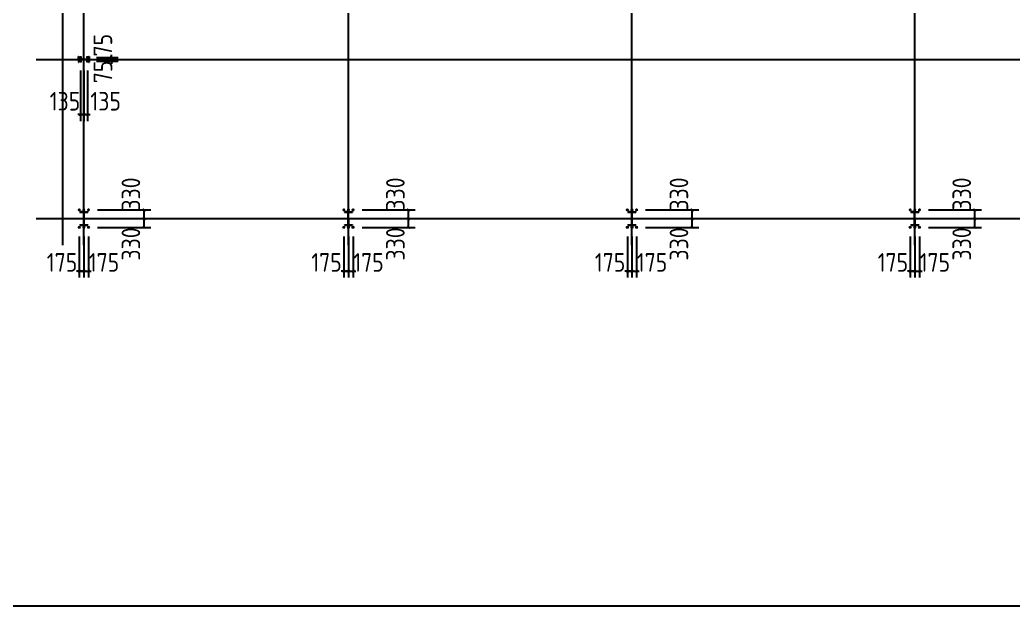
# Model space of a CAD drawing. Extents: x 546185 to 664985, y -73017 to 10983.
# Drawn here: x 570215 to 607659, y -73017 to -50932 of the extents above; entities that cross this region are included whole.
import ezdxf

# ---------------------------------------------------------------- set-up
doc = ezdxf.new("R2010")
doc.units = 0
doc.header["$LTSCALE"] = 1000
doc.header["$MEASUREMENT"] = 0
doc.layers.add('DOTE', color=1, linetype='Continuous')
doc.styles.get("Standard").update_dxf_attribs({"font": 'gbenor.shx', "bigfont": 'gbcbig.shx'})
doc.dimstyles.get("Standard").update_dxf_attribs({"dimscale": 100, "dimtxt": 3.5, "dimasz": 1, "dimexe": 2.5, "dimexo": 3, "dimgap": 1.5, "dimtad": 1, "dimdec": 0, "dimzin": 0, "dimdsep": 46, "dimtxsty": 'Standard', "dimblk": 'ARCHTICK', "dimcen": 0.09, "dimadec": 0, "dimazin": 0, "dimtfac": 1, "dimtdec": 0, "dimtix": 1, "dimtmove": 2, "dimatfit": 3, "dimfxl": 1, "dimtolj": 1, "dimtzin": 0, "dimarcsym": 0})

# ---------------------------------------------------------------- blocks, each defined once
blk = doc.blocks.new('_ArchTick')
at = {"color": 0, "linetype": 'ByBlock', "const_width": 0.4}
blk.add_lwpolyline([(-0.5, -0.5), (0.5, 0.5)], dxfattribs=at)
blk = doc.blocks.new('*D1182')
at = {"color": 3, "lineweight": -2}
for p, q in [((573105, -52344), (573920, -52344)), ((573155, -52419), (573920, -52419)), ((573670, -52344), (573670, -52244)), ((573670, -52419), (573670, -52344)), ((573670, -52419), (573670, -52519))]:
    blk.add_line(p, q, dxfattribs=at)
at = {"layer": 'Defpoints', "color": 0}
for p in [(572805, -52344), (572855, -52419), (573670, -52344)]:
    blk.add_point(p, dxfattribs=at)
at = {"color": 3, "lineweight": -2, "xscale": 100, "yscale": 100, "zscale": 100}
for p, rotation in [((573670, -52344), 270), ((573670, -52419), 90)]:
    blk.add_blockref('_ArchTick', p, dxfattribs=dict(at, rotation=rotation))
at = {"color": 0, "insert": (573345, -51887), "char_height": 700, "attachment_point": 5, "rotation": 90}
blk.add_mtext('\\A1;75', dxfattribs=at)
blk = doc.blocks.new('*D1183')
at = {"color": 3, "lineweight": -2}
for p, q in [((572495, -52834), (572495, -54747)), ((572630, -52834), (572630, -54747)), ((572495, -54497), (572395, -54497)), ((572495, -54497), (572630, -54497)), ((572630, -54497), (572730, -54497))]:
    blk.add_line(p, q, dxfattribs=at)
at = {"layer": 'Defpoints', "color": 0}
for p in [(572495, -52534), (572630, -52534), (572630, -54497)]:
    blk.add_point(p, dxfattribs=at)
at = {"color": 3, "lineweight": -2, "xscale": 100, "yscale": 100, "zscale": 100}
blk.add_blockref('_ArchTick', (572495, -54497), dxfattribs=at)
at = {"color": 3, "lineweight": -2, "xscale": 100, "yscale": 100, "zscale": 100, "rotation": 180}
blk.add_blockref('_ArchTick', (572630, -54497), dxfattribs=at)
at = {"color": 0, "insert": (571915, -53997), "char_height": 700, "attachment_point": 5}
blk.add_mtext('\\A1;135', dxfattribs=at)
blk = doc.blocks.new('*D1184')
at = {"color": 3, "lineweight": -2}
for p, q in [((572630, -52834), (572630, -54747)), ((572765, -52834), (572765, -54747)), ((572630, -54497), (572530, -54497)), ((572630, -54497), (572765, -54497)), ((572765, -54497), (572865, -54497))]:
    blk.add_line(p, q, dxfattribs=at)
at = {"layer": 'Defpoints', "color": 0}
for p in [(572630, -52534), (572765, -52534), (572765, -54497)]:
    blk.add_point(p, dxfattribs=at)
at = {"color": 3, "lineweight": -2, "xscale": 100, "yscale": 100, "zscale": 100}
blk.add_blockref('_ArchTick', (572630, -54497), dxfattribs=at)
at = {"color": 3, "lineweight": -2, "xscale": 100, "yscale": 100, "zscale": 100, "rotation": 180}
blk.add_blockref('_ArchTick', (572765, -54497), dxfattribs=at)
at = {"color": 0, "insert": (573448, -53997), "char_height": 700, "attachment_point": 5}
blk.add_mtext('\\A1;135', dxfattribs=at)
blk = doc.blocks.new('*D1195')
at = {"color": 3, "lineweight": -2}
for p, q in [((603775, -59089), (603775, -60643)), ((603950, -59089), (603950, -60643)), ((603775, -60393), (603675, -60393)), ((603775, -60393), (603950, -60393)), ((603950, -60393), (604050, -60393))]:
    blk.add_line(p, q, dxfattribs=at)
at = {"layer": 'Defpoints', "color": 0}
for p in [(603775, -58789), (603950, -58789), (603950, -60393)]:
    blk.add_point(p, dxfattribs=at)
at = {"color": 3, "lineweight": -2, "xscale": 100, "yscale": 100, "zscale": 100}
blk.add_blockref('_ArchTick', (603775, -60393), dxfattribs=at)
at = {"color": 3, "lineweight": -2, "xscale": 100, "yscale": 100, "zscale": 100, "rotation": 180}
blk.add_blockref('_ArchTick', (603950, -60393), dxfattribs=at)
at = {"color": 0, "insert": (603124, -60068), "char_height": 700, "attachment_point": 5}
blk.add_mtext('\\A1;175', dxfattribs=at)
blk = doc.blocks.new('*D1196')
at = {"color": 3, "lineweight": -2}
for p, q in [((603950, -59089), (603950, -60643)), ((604125, -59089), (604125, -60643)), ((603950, -60393), (603850, -60393)), ((603950, -60393), (604125, -60393)), ((604125, -60393), (604225, -60393))]:
    blk.add_line(p, q, dxfattribs=at)
at = {"layer": 'Defpoints', "color": 0}
for p in [(603950, -58789), (604125, -58789), (604125, -60393)]:
    blk.add_point(p, dxfattribs=at)
at = {"color": 3, "lineweight": -2, "xscale": 100, "yscale": 100, "zscale": 100}
blk.add_blockref('_ArchTick', (603950, -60393), dxfattribs=at)
at = {"color": 3, "lineweight": -2, "xscale": 100, "yscale": 100, "zscale": 100, "rotation": 180}
blk.add_blockref('_ArchTick', (604125, -60393), dxfattribs=at)
at = {"color": 0, "insert": (604706, -60068), "char_height": 700, "attachment_point": 5}
blk.add_mtext('\\A1;175', dxfattribs=at)
blk = doc.blocks.new('*D1197')
at = {"color": 3, "lineweight": -2}
for p, q in [((604465, -58419), (606471, -58419)), ((604465, -58749), (606471, -58749)), ((606221, -58749), (606221, -58419))]:
    blk.add_line(p, q, dxfattribs=at)
at = {"layer": 'Defpoints', "color": 0}
for p in [(604165, -58419), (604165, -58749), (606221, -58419)]:
    blk.add_point(p, dxfattribs=at)
at = {"color": 3, "lineweight": -2, "xscale": 100, "yscale": 100, "zscale": 100}
for p, rotation in [((606221, -58419), 90), ((606221, -58749), 270)]:
    blk.add_blockref('_ArchTick', p, dxfattribs=dict(at, rotation=rotation))
at = {"color": 0, "insert": (605721, -59374), "char_height": 700, "attachment_point": 5, "rotation": 90}
blk.add_mtext('\\A1;330', dxfattribs=at)
blk = doc.blocks.new('*D1198')
at = {"color": 3, "lineweight": -2}
for p, q in [((604465, -58089), (606471, -58089)), ((606221, -58419), (606221, -58089)), ((604465, -58419), (606471, -58419))]:
    blk.add_line(p, q, dxfattribs=at)
at = {"layer": 'Defpoints', "color": 0}
for p in [(604165, -58089), (606221, -58089), (604165, -58419)]:
    blk.add_point(p, dxfattribs=at)
at = {"color": 3, "lineweight": -2, "xscale": 100, "yscale": 100, "zscale": 100}
for p, rotation in [((606221, -58089), 90), ((606221, -58419), 270)]:
    blk.add_blockref('_ArchTick', p, dxfattribs=dict(at, rotation=rotation))
at = {"color": 0, "insert": (605721, -57493), "char_height": 700, "attachment_point": 5, "rotation": 90}
blk.add_mtext('\\A1;330', dxfattribs=at)
blk = doc.blocks.new('*D1199')
at = {"color": 3, "lineweight": -2}
for p, q in [((593115, -59089), (593115, -60643)), ((593290, -59089), (593290, -60643)), ((593115, -60393), (593015, -60393)), ((593115, -60393), (593290, -60393)), ((593290, -60393), (593390, -60393))]:
    blk.add_line(p, q, dxfattribs=at)
at = {"layer": 'Defpoints', "color": 0}
for p in [(593115, -58789), (593290, -58789), (593290, -60393)]:
    blk.add_point(p, dxfattribs=at)
at = {"color": 3, "lineweight": -2, "xscale": 100, "yscale": 100, "zscale": 100}
blk.add_blockref('_ArchTick', (593115, -60393), dxfattribs=at)
at = {"color": 3, "lineweight": -2, "xscale": 100, "yscale": 100, "zscale": 100, "rotation": 180}
blk.add_blockref('_ArchTick', (593290, -60393), dxfattribs=at)
at = {"color": 0, "insert": (592464, -60068), "char_height": 700, "attachment_point": 5}
blk.add_mtext('\\A1;175', dxfattribs=at)
blk = doc.blocks.new('*D1200')
at = {"color": 3, "lineweight": -2}
for p, q in [((593290, -59089), (593290, -60643)), ((593465, -59089), (593465, -60643)), ((593290, -60393), (593190, -60393)), ((593290, -60393), (593465, -60393)), ((593465, -60393), (593565, -60393))]:
    blk.add_line(p, q, dxfattribs=at)
at = {"layer": 'Defpoints', "color": 0}
for p in [(593290, -58789), (593465, -58789), (593465, -60393)]:
    blk.add_point(p, dxfattribs=at)
at = {"color": 3, "lineweight": -2, "xscale": 100, "yscale": 100, "zscale": 100}
blk.add_blockref('_ArchTick', (593290, -60393), dxfattribs=at)
at = {"color": 3, "lineweight": -2, "xscale": 100, "yscale": 100, "zscale": 100, "rotation": 180}
blk.add_blockref('_ArchTick', (593465, -60393), dxfattribs=at)
at = {"color": 0, "insert": (594046, -60068), "char_height": 700, "attachment_point": 5}
blk.add_mtext('\\A1;175', dxfattribs=at)
blk = doc.blocks.new('*D1201')
at = {"color": 3, "lineweight": -2}
for p, q in [((593805, -58419), (595811, -58419)), ((593805, -58749), (595811, -58749)), ((595561, -58749), (595561, -58419))]:
    blk.add_line(p, q, dxfattribs=at)
at = {"layer": 'Defpoints', "color": 0}
for p in [(593505, -58419), (593505, -58749), (595561, -58419)]:
    blk.add_point(p, dxfattribs=at)
at = {"color": 3, "lineweight": -2, "xscale": 100, "yscale": 100, "zscale": 100}
for p, rotation in [((595561, -58419), 90), ((595561, -58749), 270)]:
    blk.add_blockref('_ArchTick', p, dxfattribs=dict(at, rotation=rotation))
at = {"color": 0, "insert": (595061, -59374), "char_height": 700, "attachment_point": 5, "rotation": 90}
blk.add_mtext('\\A1;330', dxfattribs=at)
blk = doc.blocks.new('*D1202')
at = {"color": 3, "lineweight": -2}
for p, q in [((593805, -58089), (595811, -58089)), ((595561, -58419), (595561, -58089)), ((593805, -58419), (595811, -58419))]:
    blk.add_line(p, q, dxfattribs=at)
at = {"layer": 'Defpoints', "color": 0}
for p in [(593505, -58089), (595561, -58089), (593505, -58419)]:
    blk.add_point(p, dxfattribs=at)
at = {"color": 3, "lineweight": -2, "xscale": 100, "yscale": 100, "zscale": 100}
for p, rotation in [((595561, -58089), 90), ((595561, -58419), 270)]:
    blk.add_blockref('_ArchTick', p, dxfattribs=dict(at, rotation=rotation))
at = {"color": 0, "insert": (595061, -57493), "char_height": 700, "attachment_point": 5, "rotation": 90}
blk.add_mtext('\\A1;330', dxfattribs=at)
blk = doc.blocks.new('*D1203')
at = {"color": 3, "lineweight": -2}
for p, q in [((582425, -59089), (582425, -60643)), ((582600, -59089), (582600, -60643)), ((582425, -60393), (582325, -60393)), ((582425, -60393), (582600, -60393)), ((582600, -60393), (582700, -60393))]:
    blk.add_line(p, q, dxfattribs=at)
at = {"layer": 'Defpoints', "color": 0}
for p in [(582425, -58789), (582600, -58789), (582600, -60393)]:
    blk.add_point(p, dxfattribs=at)
at = {"color": 3, "lineweight": -2, "xscale": 100, "yscale": 100, "zscale": 100}
blk.add_blockref('_ArchTick', (582425, -60393), dxfattribs=at)
at = {"color": 3, "lineweight": -2, "xscale": 100, "yscale": 100, "zscale": 100, "rotation": 180}
blk.add_blockref('_ArchTick', (582600, -60393), dxfattribs=at)
at = {"color": 0, "insert": (581774, -60068), "char_height": 700, "attachment_point": 5}
blk.add_mtext('\\A1;175', dxfattribs=at)
blk = doc.blocks.new('*D1204')
at = {"color": 3, "lineweight": -2}
for p, q in [((582600, -59089), (582600, -60643)), ((582775, -59089), (582775, -60643)), ((582600, -60393), (582500, -60393)), ((582600, -60393), (582775, -60393)), ((582775, -60393), (582875, -60393))]:
    blk.add_line(p, q, dxfattribs=at)
at = {"layer": 'Defpoints', "color": 0}
for p in [(582600, -58789), (582775, -58789), (582775, -60393)]:
    blk.add_point(p, dxfattribs=at)
at = {"color": 3, "lineweight": -2, "xscale": 100, "yscale": 100, "zscale": 100}
blk.add_blockref('_ArchTick', (582600, -60393), dxfattribs=at)
at = {"color": 3, "lineweight": -2, "xscale": 100, "yscale": 100, "zscale": 100, "rotation": 180}
blk.add_blockref('_ArchTick', (582775, -60393), dxfattribs=at)
at = {"color": 0, "insert": (583356, -60068), "char_height": 700, "attachment_point": 5}
blk.add_mtext('\\A1;175', dxfattribs=at)
blk = doc.blocks.new('*D1205')
at = {"color": 3, "lineweight": -2}
for p, q in [((583115, -58419), (585121, -58419)), ((583115, -58749), (585121, -58749)), ((584871, -58749), (584871, -58419))]:
    blk.add_line(p, q, dxfattribs=at)
at = {"layer": 'Defpoints', "color": 0}
for p in [(582815, -58419), (582815, -58749), (584871, -58419)]:
    blk.add_point(p, dxfattribs=at)
at = {"color": 3, "lineweight": -2, "xscale": 100, "yscale": 100, "zscale": 100}
for p, rotation in [((584871, -58419), 90), ((584871, -58749), 270)]:
    blk.add_blockref('_ArchTick', p, dxfattribs=dict(at, rotation=rotation))
at = {"color": 0, "insert": (584371, -59374), "char_height": 700, "attachment_point": 5, "rotation": 90}
blk.add_mtext('\\A1;330', dxfattribs=at)
blk = doc.blocks.new('*D1206')
at = {"color": 3, "lineweight": -2}
for p, q in [((583115, -58089), (585121, -58089)), ((584871, -58419), (584871, -58089)), ((583115, -58419), (585121, -58419))]:
    blk.add_line(p, q, dxfattribs=at)
at = {"layer": 'Defpoints', "color": 0}
for p in [(582815, -58089), (584871, -58089), (582815, -58419)]:
    blk.add_point(p, dxfattribs=at)
at = {"color": 3, "lineweight": -2, "xscale": 100, "yscale": 100, "zscale": 100}
for p, rotation in [((584871, -58089), 90), ((584871, -58419), 270)]:
    blk.add_blockref('_ArchTick', p, dxfattribs=dict(at, rotation=rotation))
at = {"color": 0, "insert": (584371, -57493), "char_height": 700, "attachment_point": 5, "rotation": 90}
blk.add_mtext('\\A1;330', dxfattribs=at)
blk = doc.blocks.new('*D1207')
at = {"color": 3, "lineweight": -2}
for p, q in [((572455, -59089), (572455, -60643)), ((572630, -59089), (572630, -60643)), ((572455, -60393), (572355, -60393)), ((572455, -60393), (572630, -60393)), ((572630, -60393), (572730, -60393))]:
    blk.add_line(p, q, dxfattribs=at)
at = {"layer": 'Defpoints', "color": 0}
for p in [(572455, -58789), (572630, -58789), (572630, -60393)]:
    blk.add_point(p, dxfattribs=at)
at = {"color": 3, "lineweight": -2, "xscale": 100, "yscale": 100, "zscale": 100}
blk.add_blockref('_ArchTick', (572455, -60393), dxfattribs=at)
at = {"color": 3, "lineweight": -2, "xscale": 100, "yscale": 100, "zscale": 100, "rotation": 180}
blk.add_blockref('_ArchTick', (572630, -60393), dxfattribs=at)
at = {"color": 0, "insert": (571804, -60068), "char_height": 700, "attachment_point": 5}
blk.add_mtext('\\A1;175', dxfattribs=at)
blk = doc.blocks.new('*D1208')
at = {"color": 3, "lineweight": -2}
for p, q in [((572630, -59089), (572630, -60643)), ((572805, -59089), (572805, -60643)), ((572630, -60393), (572530, -60393)), ((572630, -60393), (572805, -60393)), ((572805, -60393), (572905, -60393))]:
    blk.add_line(p, q, dxfattribs=at)
at = {"layer": 'Defpoints', "color": 0}
for p in [(572630, -58789), (572805, -58789), (572805, -60393)]:
    blk.add_point(p, dxfattribs=at)
at = {"color": 3, "lineweight": -2, "xscale": 100, "yscale": 100, "zscale": 100}
blk.add_blockref('_ArchTick', (572630, -60393), dxfattribs=at)
at = {"color": 3, "lineweight": -2, "xscale": 100, "yscale": 100, "zscale": 100, "rotation": 180}
blk.add_blockref('_ArchTick', (572805, -60393), dxfattribs=at)
at = {"color": 0, "insert": (573386, -60068), "char_height": 700, "attachment_point": 5}
blk.add_mtext('\\A1;175', dxfattribs=at)
blk = doc.blocks.new('*D1209')
at = {"color": 3, "lineweight": -2}
for p, q in [((573145, -58419), (575151, -58419)), ((573145, -58749), (575151, -58749)), ((574901, -58749), (574901, -58419))]:
    blk.add_line(p, q, dxfattribs=at)
at = {"layer": 'Defpoints', "color": 0}
for p in [(572845, -58419), (572845, -58749), (574901, -58419)]:
    blk.add_point(p, dxfattribs=at)
at = {"color": 3, "lineweight": -2, "xscale": 100, "yscale": 100, "zscale": 100}
for p, rotation in [((574901, -58419), 90), ((574901, -58749), 270)]:
    blk.add_blockref('_ArchTick', p, dxfattribs=dict(at, rotation=rotation))
at = {"color": 0, "insert": (574401, -59374), "char_height": 700, "attachment_point": 5, "rotation": 90}
blk.add_mtext('\\A1;330', dxfattribs=at)
blk = doc.blocks.new('*D1210')
at = {"color": 3, "lineweight": -2}
for p, q in [((573145, -58089), (575151, -58089)), ((574901, -58419), (574901, -58089)), ((573145, -58419), (575151, -58419))]:
    blk.add_line(p, q, dxfattribs=at)
at = {"layer": 'Defpoints', "color": 0}
for p in [(572845, -58089), (574901, -58089), (572845, -58419)]:
    blk.add_point(p, dxfattribs=at)
at = {"color": 3, "lineweight": -2, "xscale": 100, "yscale": 100, "zscale": 100}
for p, rotation in [((574901, -58089), 90), ((574901, -58419), 270)]:
    blk.add_blockref('_ArchTick', p, dxfattribs=dict(at, rotation=rotation))
at = {"color": 0, "insert": (574401, -57493), "char_height": 700, "attachment_point": 5, "rotation": 90}
blk.add_mtext('\\A1;330', dxfattribs=at)
blk = doc.blocks.new('*D1412')
at = {"color": 3, "lineweight": -2}
for p, q in [((573130, -52419), (573920, -52419)), ((573670, -52419), (573670, -52319)), ((573670, -52494), (573670, -52419)), ((573105, -52494), (573920, -52494)), ((573670, -52494), (573670, -52594))]:
    blk.add_line(p, q, dxfattribs=at)
at = {"layer": 'Defpoints', "color": 0}
for p in [(572830, -52419), (573670, -52419), (572805, -52494)]:
    blk.add_point(p, dxfattribs=at)
at = {"color": 3, "lineweight": -2, "xscale": 100, "yscale": 100, "zscale": 100}
for p, rotation in [((573670, -52419), 270), ((573670, -52494), 90)]:
    blk.add_blockref('_ArchTick', p, dxfattribs=dict(at, rotation=rotation))
at = {"color": 0, "insert": (573348, -52895), "char_height": 700, "attachment_point": 5, "rotation": 90}
blk.add_mtext('\\A1;75', dxfattribs=at)

msp = doc.modelspace()

# ---------------------------------------------------------------- linework, layer by layer
at = {"color": 4}
for p, q in [((572429.9, -52418.8), (572429.9, -52308.8)), ((572429.9, -52308.8), (572429.9, -52528.8)), ((572429.9, -52308.8), (572439.9, -52308.8)), ((572439.9, -52308.8), (572439.9, -52528.8)), ((572629.9, -52415.8), (572439.9, -52415.8)), ((572629.9, -52415.8), (572819.9, -52415.8)), ((572819.9, -52308.8), (572819.9, -52528.8)), ((572819.9, -52308.8), (572829.9, -52308.8)), ((572829.9, -52418.8), (572829.9, -52308.8)), ((572829.9, -52308.8), (572829.9, -52528.8)), ((572429.9, -52528.8), (572439.9, -52528.8)), ((572629.9, -52421.8), (572439.9, -52421.8)), ((572629.9, -52421.8), (572819.9, -52421.8)), ((572819.9, -52528.8), (572829.9, -52528.8)), ((572479.9, -58168.8), (572779.9, -58168.8)), ((572479.9, -58168.8), (572479.9, -58180.8)), ((572479.9, -58180.8), (572779.9, -58180.8)), ((572629.9, -58168.8), (572499.9, -58168.8)), ((572625.9, -58656.8), (572625.9, -58180.8)), ((572633.9, -58656.8), (572633.9, -58180.8)), ((572779.9, -58168.8), (572779.9, -58180.8)), ((582449.9, -58168.8), (582749.9, -58168.8)), ((582449.9, -58168.8), (582449.9, -58180.8)), ((582449.9, -58180.8), (582749.9, -58180.8)), ((582599.9, -58168.8), (582469.9, -58168.8)), ((582595.9, -58656.8), (582595.9, -58180.8)), ((582603.9, -58656.8), (582603.9, -58180.8)), ((582749.9, -58168.8), (582749.9, -58180.8)), ((593139.9, -58168.8), (593439.9, -58168.8)), ((593139.9, -58168.8), (593139.9, -58180.8)), ((593139.9, -58180.8), (593439.9, -58180.8)), ((593289.9, -58168.8), (593159.9, -58168.8)), ((593285.9, -58656.8), (593285.9, -58180.8)), ((593293.9, -58656.8), (593293.9, -58180.8)), ((593439.9, -58168.8), (593439.9, -58180.8)), ((603799.9, -58168.8), (604099.9, -58168.8)), ((603799.9, -58168.8), (603799.9, -58180.8)), ((603799.9, -58180.8), (604099.9, -58180.8)), ((603949.9, -58168.8), (603819.9, -58168.8)), ((603945.9, -58656.8), (603945.9, -58180.8)), ((603953.9, -58656.8), (603953.9, -58180.8)), ((604099.9, -58168.8), (604099.9, -58180.8)), ((572479.9, -58656.8), (572779.9, -58656.8)), ((572479.9, -58656.8), (572479.9, -58668.8)), ((572479.9, -58668.8), (572779.9, -58668.8)), ((572629.9, -58668.8), (572499.9, -58668.8)), ((572779.9, -58656.8), (572779.9, -58668.8)), ((582449.9, -58656.8), (582749.9, -58656.8)), ((582449.9, -58656.8), (582449.9, -58668.8)), ((582449.9, -58668.8), (582749.9, -58668.8)), ((582599.9, -58668.8), (582469.9, -58668.8)), ((582749.9, -58656.8), (582749.9, -58668.8)), ((593139.9, -58656.8), (593439.9, -58656.8)), ((593139.9, -58656.8), (593139.9, -58668.8)), ((593139.9, -58668.8), (593439.9, -58668.8)), ((593289.9, -58668.8), (593159.9, -58668.8)), ((593439.9, -58656.8), (593439.9, -58668.8)), ((603799.9, -58656.8), (604099.9, -58656.8)), ((603799.9, -58656.8), (603799.9, -58668.8)), ((603799.9, -58668.8), (604099.9, -58668.8)), ((603949.9, -58668.8), (603819.9, -58668.8)), ((604099.9, -58656.8), (604099.9, -58668.8))]:
    msp.add_line(p, q, dxfattribs=at)
for p, q in [((572429.9, -52418.8), (572429.9, -52308.8)), ((572429.9, -52308.8), (572429.9, -52528.8)), ((572454.4, -52343.8), (572535.4, -52343.8)), ((572494.9, -52343.8), (572474.4, -52343.8)), ((572494.9, -52303.3), (572494.9, -52384.3)), ((572494.9, -52343.8), (572494.9, -52323.3)), ((572724.4, -52343.8), (572805.4, -52343.8)), ((572764.9, -52343.8), (572744.4, -52343.8)), ((572764.9, -52303.3), (572764.9, -52384.3)), ((572764.9, -52343.8), (572764.9, -52323.3)), ((572454.4, -52493.8), (572535.4, -52493.8)), ((572494.9, -52493.8), (572474.4, -52493.8)), ((572494.9, -52453.3), (572494.9, -52534.3)), ((572494.9, -52493.8), (572494.9, -52473.3)), ((572724.4, -52493.8), (572805.4, -52493.8)), ((572764.9, -52493.8), (572744.4, -52493.8)), ((572764.9, -52453.3), (572764.9, -52534.3)), ((572764.9, -52493.8), (572764.9, -52473.3)), ((572414.4, -58088.8), (572495.4, -58088.8)), ((572454.9, -58088.8), (572434.4, -58088.8)), ((572454.9, -58048.3), (572454.9, -58129.3)), ((572454.9, -58088.8), (572454.9, -58068.3)), ((572479.9, -58168.8), (572779.9, -58168.8)), ((572479.9, -58168.8), (572779.9, -58168.8)), ((572629.9, -58168.8), (572499.9, -58168.8)), ((572629.9, -58168.8), (572499.9, -58168.8)), ((572589.4, -58088.8), (572670.4, -58088.8)), ((572629.9, -58088.8), (572609.4, -58088.8)), ((572629.9, -58048.3), (572629.9, -58129.3)), ((572629.9, -58088.8), (572629.9, -58068.3)), ((572629.9, -58418.8), (572629.9, -58168.8)), ((572629.9, -58418.8), (572629.9, -58168.8)), ((572764.4, -58088.8), (572845.4, -58088.8)), ((572804.9, -58088.8), (572784.4, -58088.8)), ((572804.9, -58048.3), (572804.9, -58129.3)), ((572804.9, -58088.8), (572804.9, -58068.3)), ((582384.4, -58088.8), (582465.4, -58088.8)), ((582424.9, -58088.8), (582404.4, -58088.8)), ((582424.9, -58048.3), (582424.9, -58129.3)), ((582424.9, -58088.8), (582424.9, -58068.3)), ((582449.9, -58168.8), (582749.9, -58168.8)), ((582449.9, -58168.8), (582749.9, -58168.8)), ((582599.9, -58168.8), (582469.9, -58168.8)), ((582599.9, -58168.8), (582469.9, -58168.8)), ((582559.4, -58088.8), (582640.4, -58088.8)), ((582599.9, -58088.8), (582579.4, -58088.8)), ((582599.9, -58048.3), (582599.9, -58129.3)), ((582599.9, -58088.8), (582599.9, -58068.3)), ((582599.9, -58418.8), (582599.9, -58168.8)), ((582599.9, -58418.8), (582599.9, -58168.8)), ((582734.4, -58088.8), (582815.4, -58088.8)), ((582774.9, -58088.8), (582754.4, -58088.8)), ((582774.9, -58048.3), (582774.9, -58129.3)), ((582774.9, -58088.8), (582774.9, -58068.3)), ((593074.4, -58088.8), (593155.4, -58088.8)), ((593114.9, -58088.8), (593094.4, -58088.8)), ((593114.9, -58048.3), (593114.9, -58129.3)), ((593114.9, -58088.8), (593114.9, -58068.3)), ((593139.9, -58168.8), (593439.9, -58168.8)), ((593139.9, -58168.8), (593439.9, -58168.8)), ((593289.9, -58168.8), (593159.9, -58168.8)), ((593289.9, -58168.8), (593159.9, -58168.8)), ((593249.4, -58088.8), (593330.4, -58088.8)), ((593289.9, -58088.8), (593269.4, -58088.8)), ((593289.9, -58048.3), (593289.9, -58129.3)), ((593289.9, -58088.8), (593289.9, -58068.3)), ((593289.9, -58418.8), (593289.9, -58168.8)), ((593289.9, -58418.8), (593289.9, -58168.8)), ((593424.4, -58088.8), (593505.4, -58088.8)), ((593464.9, -58088.8), (593444.4, -58088.8)), ((593464.9, -58048.3), (593464.9, -58129.3)), ((593464.9, -58088.8), (593464.9, -58068.3)), ((603734.4, -58088.8), (603815.4, -58088.8)), ((603774.9, -58088.8), (603754.4, -58088.8)), ((603774.9, -58048.3), (603774.9, -58129.3)), ((603774.9, -58088.8), (603774.9, -58068.3)), ((603799.9, -58168.8), (604099.9, -58168.8)), ((603799.9, -58168.8), (604099.9, -58168.8)), ((603949.9, -58168.8), (603819.9, -58168.8)), ((603949.9, -58168.8), (603819.9, -58168.8)), ((603909.4, -58088.8), (603990.4, -58088.8)), ((603949.9, -58088.8), (603929.4, -58088.8)), ((603949.9, -58048.3), (603949.9, -58129.3)), ((603949.9, -58088.8), (603949.9, -58068.3)), ((603949.9, -58418.8), (603949.9, -58168.8)), ((603949.9, -58418.8), (603949.9, -58168.8)), ((604084.4, -58088.8), (604165.4, -58088.8)), ((604124.9, -58088.8), (604104.4, -58088.8)), ((604124.9, -58048.3), (604124.9, -58129.3)), ((604124.9, -58088.8), (604124.9, -58068.3)), ((572414.4, -58748.8), (572495.4, -58748.8)), ((572454.9, -58748.8), (572434.4, -58748.8)), ((572454.9, -58708.3), (572454.9, -58789.3)), ((572454.9, -58748.8), (572454.9, -58728.3)), ((572479.9, -58668.8), (572779.9, -58668.8)), ((572479.9, -58668.8), (572779.9, -58668.8)), ((572629.9, -58668.8), (572499.9, -58668.8)), ((572629.9, -58668.8), (572499.9, -58668.8)), ((572589.4, -58748.8), (572670.4, -58748.8)), ((572629.9, -58748.8), (572609.4, -58748.8)), ((572629.9, -58418.8), (572629.9, -58668.8)), ((572629.9, -58418.8), (572629.9, -58668.8)), ((572629.9, -58708.3), (572629.9, -58789.3)), ((572629.9, -58748.8), (572629.9, -58728.3)), ((572764.4, -58748.8), (572845.4, -58748.8)), ((572804.9, -58748.8), (572784.4, -58748.8)), ((572804.9, -58708.3), (572804.9, -58789.3)), ((572804.9, -58748.8), (572804.9, -58728.3)), ((582384.4, -58748.8), (582465.4, -58748.8)), ((582424.9, -58748.8), (582404.4, -58748.8)), ((582424.9, -58708.3), (582424.9, -58789.3)), ((582424.9, -58748.8), (582424.9, -58728.3)), ((582449.9, -58668.8), (582749.9, -58668.8)), ((582449.9, -58668.8), (582749.9, -58668.8)), ((582599.9, -58668.8), (582469.9, -58668.8)), ((582599.9, -58668.8), (582469.9, -58668.8)), ((582559.4, -58748.8), (582640.4, -58748.8)), ((582599.9, -58748.8), (582579.4, -58748.8)), ((582599.9, -58418.8), (582599.9, -58668.8)), ((582599.9, -58418.8), (582599.9, -58668.8)), ((582599.9, -58708.3), (582599.9, -58789.3)), ((582599.9, -58748.8), (582599.9, -58728.3)), ((582734.4, -58748.8), (582815.4, -58748.8)), ((582774.9, -58748.8), (582754.4, -58748.8)), ((582774.9, -58708.3), (582774.9, -58789.3)), ((582774.9, -58748.8), (582774.9, -58728.3)), ((593074.4, -58748.8), (593155.4, -58748.8)), ((593114.9, -58748.8), (593094.4, -58748.8)), ((593114.9, -58708.3), (593114.9, -58789.3)), ((593114.9, -58748.8), (593114.9, -58728.3)), ((593139.9, -58668.8), (593439.9, -58668.8)), ((593139.9, -58668.8), (593439.9, -58668.8)), ((593289.9, -58668.8), (593159.9, -58668.8)), ((593289.9, -58668.8), (593159.9, -58668.8)), ((593249.4, -58748.8), (593330.4, -58748.8)), ((593289.9, -58748.8), (593269.4, -58748.8)), ((593289.9, -58418.8), (593289.9, -58668.8)), ((593289.9, -58418.8), (593289.9, -58668.8)), ((593289.9, -58708.3), (593289.9, -58789.3)), ((593289.9, -58748.8), (593289.9, -58728.3)), ((593424.4, -58748.8), (593505.4, -58748.8)), ((593464.9, -58748.8), (593444.4, -58748.8)), ((593464.9, -58708.3), (593464.9, -58789.3)), ((593464.9, -58748.8), (593464.9, -58728.3)), ((603734.4, -58748.8), (603815.4, -58748.8)), ((603774.9, -58748.8), (603754.4, -58748.8)), ((603774.9, -58708.3), (603774.9, -58789.3)), ((603774.9, -58748.8), (603774.9, -58728.3)), ((603799.9, -58668.8), (604099.9, -58668.8)), ((603799.9, -58668.8), (604099.9, -58668.8)), ((603949.9, -58668.8), (603819.9, -58668.8)), ((603949.9, -58668.8), (603819.9, -58668.8)), ((603909.4, -58748.8), (603990.4, -58748.8)), ((603949.9, -58748.8), (603929.4, -58748.8)), ((603949.9, -58418.8), (603949.9, -58668.8)), ((603949.9, -58418.8), (603949.9, -58668.8)), ((603949.9, -58708.3), (603949.9, -58789.3)), ((603949.9, -58748.8), (603949.9, -58728.3)), ((604084.4, -58748.8), (604165.4, -58748.8)), ((604124.9, -58748.8), (604104.4, -58748.8)), ((604124.9, -58708.3), (604124.9, -58789.3)), ((604124.9, -58748.8), (604124.9, -58728.3))]:
    msp.add_line(p, q)
msp.add_lwpolyline([(546184.7, 10982.9), (664984.7, 10982.9), (664984.7, -73017.1), (546184.7, -73017.1)], close=True)
for centre in [(572494.9, -52343.8), (572764.9, -52343.8), (572494.9, -52493.8), (572764.9, -52493.8), (572454.9, -58088.8), (572629.9, -58088.8), (572804.9, -58088.8), (582424.9, -58088.8), (582599.9, -58088.8), (582774.9, -58088.8), (593114.9, -58088.8), (593289.9, -58088.8), (593464.9, -58088.8), (603774.9, -58088.8), (603949.9, -58088.8), (604124.9, -58088.8), (572454.9, -58748.8), (572629.9, -58748.8), (572804.9, -58748.8), (582424.9, -58748.8), (582599.9, -58748.8), (582774.9, -58748.8), (593114.9, -58748.8), (593289.9, -58748.8), (593464.9, -58748.8), (603774.9, -58748.8), (603949.9, -58748.8), (604124.9, -58748.8)]:
    msp.add_circle(centre, 20.5)
at = {"layer": 'DOTE'}
for p, q in [((571829.9, -59418.8), (571829.9, -1638.8)), ((572629.9, -59418.8), (572629.9, -1638.8)), ((582599.9, -59418.8), (582599.9, -1638.8)), ((593289.9, -59418.8), (593289.9, -1638.8)), ((603949.9, -59418.8), (603949.9, -1638.8)), ((570829.9, -52418.8), (636679.9, -52418.8)), ((570829.9, -58418.8), (636679.9, -58418.8))]:
    msp.add_line(p, q, dxfattribs=at)

# ---------------------------------------------------------------- dimensions: what is measured, and where the dimension line sits
for base, p1, p2, picture, middle in [((573670, -52343.8), (572854.9, -52418.8), (572805.4, -52343.8), '*D1182', (573345, -51887.4)), ((573670, -52418.8), (572805.4, -52493.8), (572829.9, -52418.8), '*D1412', (573348.4, -52894.7)), ((574900.6, -58088.8), (572845.4, -58418.8), (572845.4, -58088.8), '*D1210', (574400.6, -57493.1)), ((584870.6, -58088.8), (582815.4, -58418.8), (582815.4, -58088.8), '*D1206', (584370.6, -57493.1)), ((595560.6, -58088.8), (593505.4, -58418.8), (593505.4, -58088.8), '*D1202', (595060.6, -57493.1)), ((606220.6, -58088.8), (604165.4, -58418.8), (604165.4, -58088.8), '*D1198', (605720.6, -57493.1)), ((574900.6, -58418.8), (572845.4, -58748.8), (572845.4, -58418.8), '*D1209', (574400.6, -59373.7)), ((584870.6, -58418.8), (582815.4, -58748.8), (582815.4, -58418.8), '*D1205', (584370.6, -59373.7)), ((595560.6, -58418.8), (593505.4, -58748.8), (593505.4, -58418.8), '*D1201', (595060.6, -59373.7)), ((606220.6, -58418.8), (604165.4, -58748.8), (604165.4, -58418.8), '*D1197', (605720.6, -59373.7))]:
    dim = msp.add_linear_dim(base=base, p1=p1, p2=p2, angle=90, dimstyle='Standard', override={"dimtxt": 7, "dimclrd": 3, "dimclre": 3})
    dim.commit()
    dim.dimension.update_dxf_attribs({"geometry": picture, "text_midpoint": middle, "dimtype": 160})
for base, p1, p2, picture, middle in [((572629.9, -54497.4), (572494.9, -52534.3), (572629.9, -52534.3), '*D1183', (571915.5, -53997.4)), ((572764.9, -54497.4), (572629.9, -52534.3), (572764.9, -52534.3), '*D1184', (573448.4, -53997.4)), ((572629.9, -60392.9), (572454.9, -58789.3), (572629.9, -58789.3), '*D1207', (571804.1, -60067.9)), ((572804.9, -60392.9), (572629.9, -58789.3), (572804.9, -58789.3), '*D1208', (573386.4, -60067.9)), ((582599.9, -60392.9), (582424.9, -58789.3), (582599.9, -58789.3), '*D1203', (581774.1, -60067.9)), ((582774.9, -60392.9), (582599.9, -58789.3), (582774.9, -58789.3), '*D1204', (583356.4, -60067.9)), ((593289.9, -60392.9), (593114.9, -58789.3), (593289.9, -58789.3), '*D1199', (592464.1, -60067.9)), ((593464.9, -60392.9), (593289.9, -58789.3), (593464.9, -58789.3), '*D1200', (594046.4, -60067.9)), ((603949.9, -60392.9), (603774.9, -58789.3), (603949.9, -58789.3), '*D1195', (603124.1, -60067.9)), ((604124.9, -60392.9), (603949.9, -58789.3), (604124.9, -58789.3), '*D1196', (604706.4, -60067.9))]:
    dim = msp.add_linear_dim(base=base, p1=p1, p2=p2, dimstyle='Standard', override={"dimtxt": 7, "dimclrd": 3, "dimclre": 3})
    dim.commit()
    dim.dimension.update_dxf_attribs({"geometry": picture, "text_midpoint": middle, "dimtype": 160})

doc.saveas('drawing.dxf')
